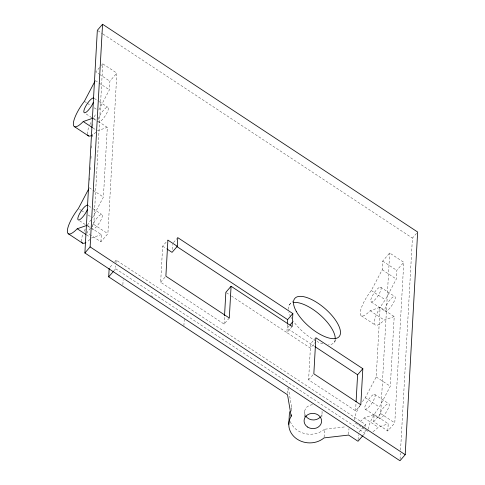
<?xml version="1.0" encoding="UTF-8"?>
<svg xmlns="http://www.w3.org/2000/svg" width="485" height="485" viewBox="0 0 485 485"><rect width="100%" height="100%" fill="white"/><g stroke="black" fill="none" stroke-linecap="round" stroke-linejoin="round"><path stroke-width="0.36" stroke-dasharray="2.42 1.82" d="M89.737 180.274L89.864 178.025M90.325 169.78L90.489 166.785M90.95 158.546L91.077 156.297M91.538 148.052L91.665 145.803M92.168 136.812L92.332 133.818M92.75 126.324L92.92 123.329M90.998 227.653L93.793 224.422L102.772 63.82L116.861 73.114L107.882 233.715L100.91 241.797L90.495 234.928M100.91 241.797L101.31 234.582L90.895 227.714M92.465 217.838L103.414 197.062L107.306 127.379L96.891 120.51M98.813 109.962L109.404 89.852L109.889 81.195L116.861 73.114M113.805 270.933L115.666 268.775L115.824 265.889M115.988 263.003L116.151 260.118L365.466 424.527L365.344 426.691M122.869 284.707L123.148 279.657M229.302 318.008L224.07 324.065L160.65 282.246L162.663 246.168L167.895 240.105M172.223 249.478L172.502 244.422M183.9 325.702L184.258 319.209M224.07 324.065L224.494 316.505M287.338 324.683L286.896 332.613L310.382 348.109L315.614 342.046M287.623 393.353L287.902 388.303M291.455 411.159L291.661 407.552L288.399 388.352M304.289 417.112L304.61 411.341M360.816 404.781L355.584 410.837L308.606 379.858L310.624 343.78L315.377 338.269M321.846 416.936L322.046 413.329M324.101 437.179L324.544 429.237L346.12 426.751M348.654 434.348L348.976 428.576M355.584 410.837L356.002 403.32M358.088 439.822L358.373 434.772M363.12 435.342L364.981 433.184L365.181 429.577M368.339 429.255A20.728 5.693 -56.6 0 1 379.367 407.03L390.31 386.254L394.208 316.572L380.113 307.278L370.134 310.739A20.728 5.693 -56.6 0 1 360.24 312.758A20.728 5.693 -56.6 0 1 371.267 290.533L382.21 269.757L382.695 261.094L389.667 253.012L403.762 262.306L394.784 422.908L387.806 430.989L373.717 421.695L374.117 414.481L364.144 417.943A20.728 5.693 -56.6 0 1 358.9 422.32M362.434 401.635A20.728 5.693 -56.6 0 1 365.272 397.736L376.214 376.96L380.113 307.278M373.717 421.695L380.689 413.614L389.667 253.012M387.806 430.989L388.212 423.775L374.117 414.481M394.208 316.572L384.229 320.033A20.728 5.693 -56.6 0 1 374.335 322.052A20.728 5.693 -56.6 0 1 385.357 299.827L396.306 279.051L396.791 270.387L403.762 262.306M400.058 459.24L400.398 453.202M400.561 450.183L412.42 238.093L416.7 233.133M99.516 67.591L95.794 71.901L98.861 73.92M101.377 65.439L102.772 63.82M90.537 228.192L86.815 232.503L89.883 234.522M110.107 267.12L112.896 263.888M114.757 261.73L116.151 260.118M173.497 242.603L177.777 237.644M160.65 282.246L165.882 276.183M289.272 304.877L292.6 301.021M289.036 326.084L287.132 328.29L314.383 346.26M292.128 326.557L286.896 332.613L231.509 296.056M334.232 342.271L336.608 339.518M308.606 379.858L313.837 373.802M358.955 432.068L363.604 426.679M364.071 426.145L365.466 424.527M97.333 130.841L107.306 127.379M91.338 238.044L101.31 234.582M372.989 431.614A20.728 5.693 -56.6 0 0 378.233 427.236L388.212 423.775M97.97 30.725L102.39 33.641M103.02 34.059L412.42 238.093M99.474 74.326L109.889 81.195M382.695 261.094L396.791 270.387M95.309 80.558L98.376 82.583M98.988 82.983L109.404 89.852M382.21 269.757L396.306 279.051M94.296 98.376L98.582 101.201M99.195 101.607L107.779 107.264M380.579 287.162L394.675 296.456M84.366 101.341L86.815 102.959M87.433 103.36L90.495 105.384M94.169 107.803L97.236 109.828M371.267 290.533L385.357 299.827M93.211 118.085L96.279 120.104M86.221 114.005L92.962 118.455M93.575 118.855L97.861 121.686M371.28 301.991L385.375 311.285M93.041 128.01L95.49 129.628M370.134 310.739L384.229 320.033M361.331 315.844L375.426 325.138M89.319 187.762L92.38 189.787M92.993 190.187L103.414 197.062M376.214 376.96L390.31 386.254M162.663 246.168L166.422 248.641M226.477 292.734L230.878 295.644M88.913 205.979L92.593 208.404M93.205 208.811L101.783 214.467M374.59 394.366L388.679 403.659M79.601 209.35L80.825 210.163M81.438 210.563L85.111 212.988M88.179 215.013L91.241 217.031M365.272 397.736L379.367 407.03M93.793 224.422L107.882 233.715M380.689 413.614L394.784 422.908M87.221 225.289L90.283 227.307M79.613 220.808L86.967 225.658M87.579 226.058L91.259 228.483M365.29 409.195L379.379 418.488M86.433 234.813L89.501 236.832M364.144 417.943L378.233 427.236M355.341 423.047L369.431 432.341M115.666 268.775L364.981 433.184M150.689 295.571L153.181 297.214M98.134 119.413A8.778 2.413 -56.6 0 1 105.948 107.894A8.778 2.413 -56.6 0 1 106.651 113.454A8.778 2.413 -56.6 0 1 98.473 122.093M89.925 239.438A20.728 5.693 -56.6 0 1 86.554 242.136M81.504 241.488A20.728 5.693 -56.6 0 1 83.056 233.843M84.147 231.29A20.728 5.693 -56.6 0 1 85.378 228.805M87.367 225.264A20.728 5.693 -56.6 0 1 90.822 220.026M95.921 132.235A20.728 5.693 -56.6 0 1 92.55 134.933M87.5 134.284A20.728 5.693 -56.6 0 1 89.046 126.64M89.846 124.742A20.728 5.693 -56.6 0 1 91.683 121.014M94.09 116.873A20.728 5.693 -56.6 0 1 96.412 113.387M92.144 226.616A8.778 2.413 -56.6 0 1 100.328 214.855A8.778 2.413 -56.6 0 1 99.934 221.948A8.778 2.413 -56.6 0 1 92.017 228.853M354.244 419.962A20.728 5.693 -56.6 0 1 359.821 405.751M324.544 429.237A20.728 18.024 3.2 0 1 304.18 433.432A20.728 18.024 3.2 0 1 289.787 419.931M290.958 408.819A20.728 18.024 3.2 0 1 291.661 407.552M335.165 339.797A29.264 12.01 40.8 0 1 328.521 344.744M322.798 343.816A29.264 12.01 40.8 0 1 317.051 341.525M315.856 340.919A29.264 12.01 40.8 0 1 293.243 320.991M291.679 318.56A29.264 12.01 40.8 0 1 291.006 317.378M290.66 316.723A29.264 12.01 40.8 0 1 288.854 312.346M288.284 309.4A29.264 12.01 40.8 0 1 291.812 302.943M322.01 411.335A8.778 7.633 3.2 0 1 320.803 416.439M305.277 415.263A8.778 7.633 3.2 0 1 313.765 404.714M368.351 407.533A8.778 2.413 -56.6 0 0 375.05 394.808A8.778 2.413 -56.6 0 0 366.411 403.005A8.778 2.413 -56.6 0 0 368.351 407.533M382.441 416.827A8.778 2.413 -56.6 0 0 389.146 404.102A8.778 2.413 -56.6 0 0 380.501 412.298A8.778 2.413 -56.6 0 0 382.441 416.827M374.341 300.33A8.778 2.413 -56.6 0 0 381.046 287.599A8.778 2.413 -56.6 0 0 372.401 295.801A8.778 2.413 -56.6 0 0 374.341 300.33M388.436 309.624A8.778 2.413 -56.6 0 0 395.142 296.899A8.778 2.413 -56.6 0 0 386.496 305.095A8.778 2.413 -56.6 0 0 388.436 309.624"/><path stroke-width="0.73" d="M84.887 252.97L97.333 30.312L102.565 24.25L417.652 232.03L405.205 454.687L399.973 460.75L84.887 252.97L90.119 246.907L102.565 24.25M362.659 435.882L358.009 441.265L348.612 435.069L324.059 437.9A20.728 18.024 3.2 0 1 297.153 439.174A20.728 18.024 3.2 0 1 291.176 416.215L287.538 394.796L108.695 276.856L109.174 268.199M167.052 249.06L172.06 252.364L177.292 246.301L177.777 237.644L292.849 313.571L292.128 326.557L231.078 286.259L225.846 292.316L224.537 315.753M231.078 286.259L229.302 318.008L165.882 276.183L167.895 240.105L177.292 246.301M287.375 323.962L287.617 319.633L292.849 313.571M288.787 424.357L289.272 415.7A20.728 18.024 3.2 0 1 289.909 411.498M291.176 416.215L291.255 414.772M356.087 401.816L357.603 374.759L362.828 368.697L315.85 337.718L313.837 373.802L360.816 404.781L362.828 368.697M94.957 81.231L84.366 101.341A20.728 5.693 -56.6 0 0 73.344 123.566A20.728 5.693 -56.6 0 0 83.238 121.547L93.211 118.085M88.609 189.108L78.376 208.544A20.728 5.693 -56.6 0 0 67.348 230.769A20.728 5.693 -56.6 0 0 77.242 228.75L86.506 225.537M108.695 276.856L113.338 271.467M289.988 324.986L292.364 322.228M83.238 121.547L92.429 127.61M74.435 126.652L88.531 135.945M176.97 246.623L287.617 319.633M315.007 346.672L357.603 374.759M77.242 228.75L85.821 234.407M90.119 246.907L405.205 454.687M68.44 233.855L82.535 243.149M93.441 102.299A8.778 2.413 -56.6 0 1 85.487 112.593A8.778 2.413 -56.6 0 1 85.857 105.96A8.778 2.413 -56.6 0 1 93.684 97.97M85.36 242.809A20.728 5.693 -56.6 0 1 81.65 242.057M92.083 135.218A20.728 5.693 -56.6 0 1 87.646 134.854M87.445 209.502A8.778 2.413 -56.6 0 1 79.17 219.935A8.778 2.413 -56.6 0 1 80.631 211.866A8.778 2.413 -56.6 0 1 88.155 205.61M292.97 302.61A29.264 12.01 40.8 0 1 319.585 314.468A29.264 12.01 40.8 0 1 335.244 339.063M320.379 416.985A8.778 7.633 3.2 0 1 305.611 415.863M296.238 311.315A29.264 12.01 40.8 0 0 336.923 338.148A29.264 12.01 40.8 0 0 317.79 303.083A29.264 12.01 40.8 0 0 296.238 311.315M307.617 427.055A8.778 7.633 3.2 0 0 321.561 421.986A8.778 7.633 3.2 0 0 309.357 413.941A8.778 7.633 3.2 0 0 307.617 427.055"/></g></svg>
